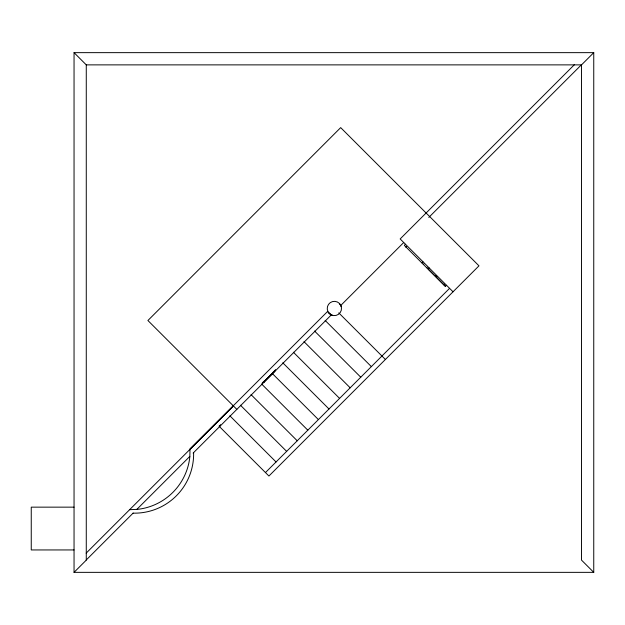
<?xml version="1.0" encoding="UTF-8"?>
<svg xmlns="http://www.w3.org/2000/svg" width="625" height="625" viewBox="0 0 625 625"><rect width="100%" height="100%" fill="white"/><g stroke="black" fill="none" stroke-linecap="round" stroke-linejoin="round"><path stroke-width="0.94" d="M275.492 369.578L274.781 371.055L273.312 371.758M263.742 381.5L262.867 382.711M263.945 381.445L262.164 383.227M264.453 380.781L263.469 382.062L263.812 382.398M264.516 381.117L262.875 382.516M275.125 370.312L274.047 371.391M129.625 509.688L137.586 509.344A59.102 59.102 0 0 0 189.805 457.125L190.016 449.031L327.492 311.547L330.797 314.656L332.523 315.367M190.039 449.055L233.383 405.93L86.164 553.148M574.328 64.758L400.164 238.945L453.039 291.789M328.828 312.875L331.234 314.938M263.469 382.062L274.492 371.5M263.586 382.18L275.109 370.648M263.703 382.297L274.992 370.531M86.172 560.055L133.148 513.078M136.852 509.375L189.836 456.391M193.117 453.102L331.344 314.883M340.773 305.453L403.719 242.508M428.797 217.43L581.344 64.875M74.047 572.352L86.273 560.125L86.273 64.875L74.047 52.648L74.047 572.352L593.75 572.352L593.75 52.648L74.047 52.648M86.273 64.875L581.523 64.875L593.75 52.648M405.477 244.258L404.352 245.383L445.352 286.445L446.523 285.281M406.023 247.055L406.5 246.578M406.062 247.18L406.578 246.656M421.781 262.805L422.906 261.68M423.336 264.445L423.859 263.922M426.664 267.766L427.18 267.25M429.227 267.992L428.188 269.031L445.484 286.32M443.602 284.695L444.125 284.18M265.461 472.562L449.578 288.336M74.047 507.148L31.25 507.148L31.25 549.945L74.047 549.945M435.547 275.602L436.891 276.953M338.789 312.891L385.398 359.469M593.75 572.352L581.523 560.125L581.523 64.875M325.156 320.445L371.383 366.641M314.57 331.039L360.773 377.219M303.977 341.633L350.18 387.812M293.391 352.234L339.594 398.406M282.805 362.828L329.008 409M272.211 373.422L318.414 419.602M261.625 384.016L307.828 430.195M251.031 394.617L297.242 440.789M240.445 405.211L286.648 451.383M236.844 409.383L147.906 320.508L340.68 127.617L478.977 265.836L268.922 476.023L219.266 426.398M229.859 415.805L276.062 461.977M339.414 303.422L341.258 306.625M193.609 452.617A59.102 59.102 0 0 1 133.078 513.148M220.398 424.711A1.07 1.07 0 0 1 219.086 426.016M220.25 425.219A0.914 0.914 0 0 1 219.602 425.867M329.32 313.523A7.141 7.141 0 0 0 341.266 310.32A7.141 7.141 0 0 0 332.516 301.578A7.141 7.141 0 0 0 329.32 313.523"/></g></svg>
